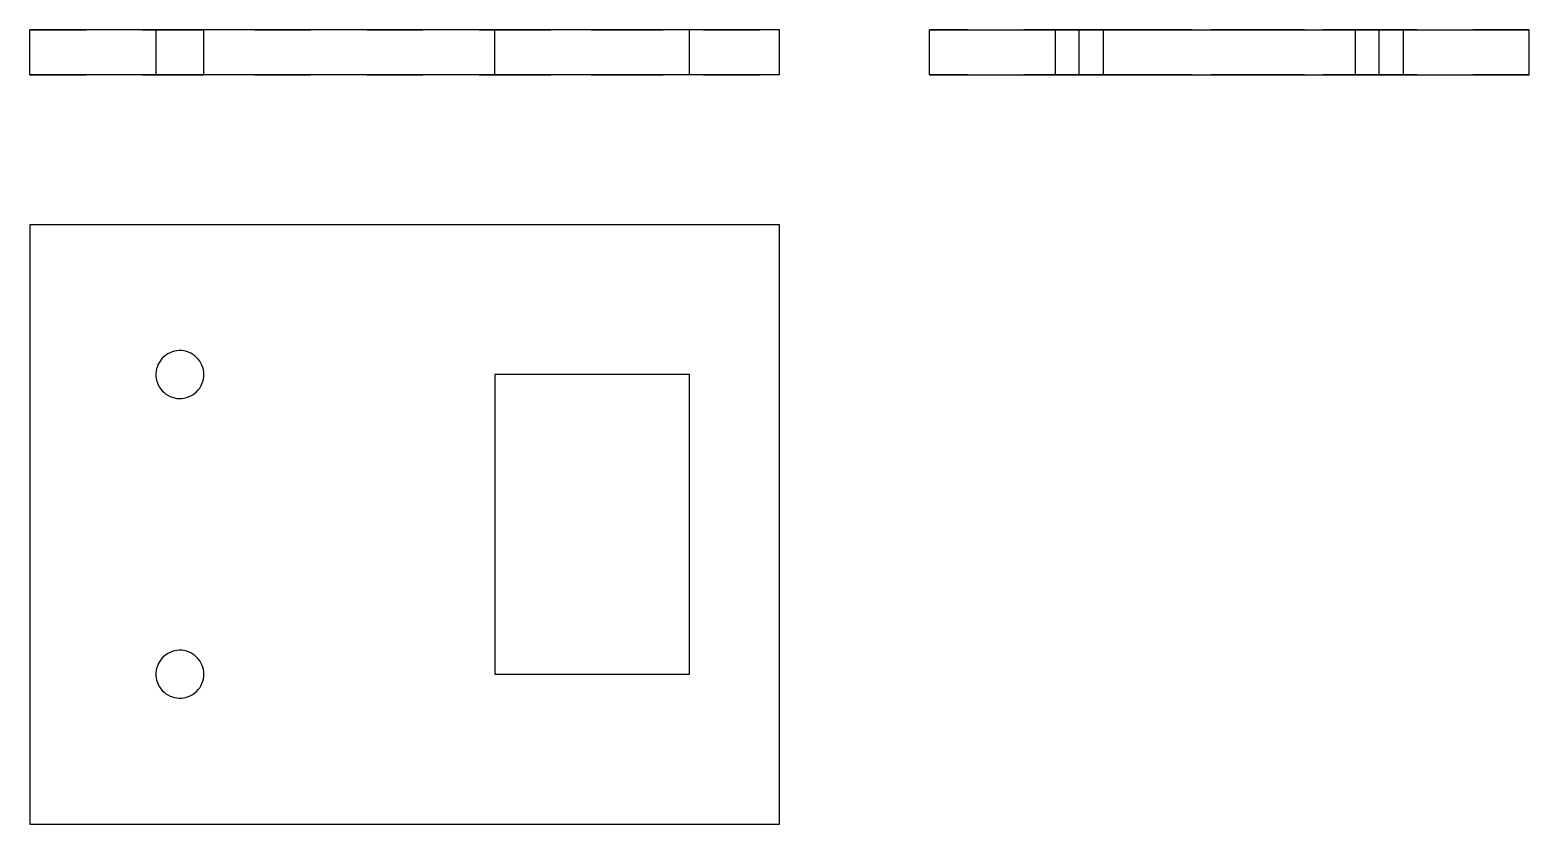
# Model space of a CAD drawing. Extents: x 0 to 2.67, y 0 to 1.42.
import ezdxf

# ---------------------------------------------------------------- set-up
doc = ezdxf.new("R2010")
doc.units = 0
doc.linetypes.add('HIDDEN', pattern=[0.066762, 0.04453, -0.022232])
for name, color, linetype in [('FRONT', 7, 'CONTINUOUS'), ('FRONT_HID', 7, 'HIDDEN'), ('LEFT', 7, 'CONTINUOUS'), ('LEFT_HID', 7, 'HIDDEN'), ('TOP', 7, 'CONTINUOUS')]:
    doc.layers.add(name, color=color, linetype=linetype)

msp = doc.modelspace()

# ---------------------------------------------------------------- linework, layer by layer
at = {"layer": 'FRONT'}
for p, q in [((0.267049, 1.415357), (0, 1.415357)), ((0, 1.335243), (0, 1.415357)), ((1.335243, 1.415357), (0.267049, 1.415357)), ((1.335243, 1.335243), (1.335243, 1.415357)), ((0.267049, 1.335243), (0, 1.335243)), ((1.335243, 1.335243), (0.267049, 1.335243))]:
    msp.add_line(p, q, dxfattribs=at)
at = {"layer": 'FRONT_HID', "linetype": 'HIDDEN'}
for p, q in [((0, 1.415357), (1.335243, 1.415357)), ((0.309776, 1.415357), (0.224321, 1.415357)), ((0.224321, 1.415357), (0.309776, 1.415357)), ((0.309776, 1.415357), (0.224321, 1.415357)), ((0.224321, 1.415357), (0.309776, 1.415357)), ((0.224321, 1.415357), (0.224321, 1.335243)), ((0.224321, 1.415357), (0.224321, 1.335243)), ((0.309776, 1.335243), (0.309776, 1.415357)), ((0.309776, 1.335243), (0.309776, 1.415357)), ((0.82785, 1.335243), (0.82785, 1.415357)), ((0.82785, 1.415357), (1.175014, 1.415357)), ((1.175014, 1.415357), (0.82785, 1.415357)), ((0.82785, 1.335243), (0.82785, 1.415357)), ((1.175014, 1.335243), (1.175014, 1.415357)), ((1.175014, 1.335243), (1.175014, 1.415357)), ((0, 1.335243), (1.335243, 1.335243)), ((0.309776, 1.335243), (0.224321, 1.335243)), ((0.224321, 1.335243), (0.309776, 1.335243)), ((0.309776, 1.335243), (0.224321, 1.335243)), ((0.224321, 1.335243), (0.309776, 1.335243)), ((0.82785, 1.335243), (1.175014, 1.335243)), ((1.175014, 1.335243), (0.82785, 1.335243))]:
    msp.add_line(p, q, dxfattribs=at)
at = {"layer": 'LEFT'}
for p, q in [((1.602291, 1.335243), (1.602291, 1.415357)), ((1.602291, 1.415357), (1.86934, 1.415357)), ((1.86934, 1.415357), (2.670485, 1.415357)), ((2.670485, 1.335243), (2.670485, 1.415357)), ((1.602291, 1.335243), (1.86934, 1.335243)), ((1.86934, 1.335243), (2.670485, 1.335243))]:
    msp.add_line(p, q, dxfattribs=at)
at = {"layer": 'LEFT_HID', "linetype": 'HIDDEN'}
for p, q in [((2.670485, 1.415357), (1.602291, 1.415357)), ((1.86934, 1.415357), (1.826612, 1.415357)), ((1.826612, 1.415357), (1.912068, 1.415357)), ((1.826612, 1.415357), (1.826612, 1.335243)), ((1.912068, 1.415357), (1.86934, 1.415357)), ((2.403437, 1.415357), (1.86934, 1.415357)), ((1.86934, 1.335243), (1.86934, 1.415357)), ((1.86934, 1.335243), (1.86934, 1.415357)), ((1.86934, 1.415357), (2.403437, 1.415357)), ((1.912068, 1.415357), (1.912068, 1.335243)), ((2.403437, 1.415357), (2.360709, 1.415357)), ((2.360709, 1.415357), (2.446165, 1.415357)), ((2.360709, 1.415357), (2.360709, 1.335243)), ((2.446165, 1.415357), (2.403437, 1.415357)), ((2.403437, 1.335243), (2.403437, 1.415357)), ((2.403437, 1.335243), (2.403437, 1.415357)), ((2.446165, 1.415357), (2.446165, 1.335243)), ((2.670485, 1.335243), (1.602291, 1.335243)), ((1.86934, 1.335243), (1.826612, 1.335243)), ((1.826612, 1.335243), (1.912068, 1.335243)), ((1.912068, 1.335243), (1.86934, 1.335243)), ((2.403437, 1.335243), (1.86934, 1.335243)), ((1.86934, 1.335243), (2.403437, 1.335243)), ((2.403437, 1.335243), (2.360709, 1.335243)), ((2.360709, 1.335243), (2.446165, 1.335243)), ((2.446165, 1.335243), (2.403437, 1.335243))]:
    msp.add_line(p, q, dxfattribs=at)
at = {"layer": 'TOP'}
for p, q in [((0.267049, 1.068194), (0, 1.068194)), ((0, 1.068194), (0, 0.801146)), ((1.335243, 1.068194), (0.267049, 1.068194)), ((1.335243, 0), (1.335243, 1.068194)), ((0.235727, 0.830208), (0.232989, 0.826945)), ((0.238776, 0.833182), (0.235727, 0.830208)), ((0.242106, 0.835838), (0.238776, 0.833182)), ((0.245685, 0.838149), (0.242106, 0.835838)), ((0.249475, 0.840092), (0.245685, 0.838149)), ((0.25344, 0.841648), (0.249475, 0.840092)), ((0.257541, 0.842802), (0.25344, 0.841648)), ((0.261736, 0.843542), (0.257541, 0.842802)), ((0.265983, 0.84386), (0.261736, 0.843542)), ((0.270242, 0.843754), (0.265983, 0.84386)), ((0.274468, 0.843224), (0.270242, 0.843754)), ((0.278621, 0.842276), (0.274468, 0.843224)), ((0.282659, 0.84092), (0.278621, 0.842276)), ((0.286541, 0.839168), (0.282659, 0.84092)), ((0.29023, 0.837038), (0.286541, 0.839168)), ((0.293689, 0.834552), (0.29023, 0.837038)), ((0.296883, 0.831733), (0.293689, 0.834552)), ((0.29978, 0.82861), (0.296883, 0.831733)), ((0.302352, 0.825215), (0.29978, 0.82861)), ((0, 0.801146), (0, 0)), ((0.224798, 0.807514), (0.224374, 0.803275)), ((0.224374, 0.803275), (0.224374, 0.799016)), ((0.225642, 0.811689), (0.224798, 0.807514)), ((0.226898, 0.815759), (0.225642, 0.811689)), ((0.228552, 0.819685), (0.226898, 0.815759)), ((0.230589, 0.823425), (0.228552, 0.819685)), ((0.232989, 0.826945), (0.230589, 0.823425)), ((0.304573, 0.82158), (0.302352, 0.825215)), ((0.306421, 0.817743), (0.304573, 0.82158)), ((0.307878, 0.81374), (0.306421, 0.817743)), ((0.308929, 0.809612), (0.307878, 0.81374)), ((0.309564, 0.8054), (0.308929, 0.809612)), ((0.309776, 0.801146), (0.309564, 0.8054)), ((0.309564, 0.796891), (0.309776, 0.801146)), ((1.175014, 0.801146), (0.82785, 0.801146)), ((0.82785, 0.801146), (0.82785, 0.267049)), ((1.175014, 0.267049), (1.175014, 0.801146)), ((0.224374, 0.799016), (0.224798, 0.794777)), ((0.224798, 0.794777), (0.225642, 0.790602)), ((0.225642, 0.790602), (0.226898, 0.786532)), ((0.226898, 0.786532), (0.228552, 0.782607)), ((0.228552, 0.782607), (0.230589, 0.778866)), ((0.230589, 0.778866), (0.232989, 0.775346)), ((0.232989, 0.775346), (0.235727, 0.772083)), ((0.29978, 0.773681), (0.302352, 0.777076)), ((0.302352, 0.777076), (0.304573, 0.780711)), ((0.304573, 0.780711), (0.306421, 0.784549)), ((0.306421, 0.784549), (0.307878, 0.788551)), ((0.307878, 0.788551), (0.308929, 0.792679)), ((0.308929, 0.792679), (0.309564, 0.796891)), ((0.235727, 0.772083), (0.238776, 0.769109)), ((0.238776, 0.769109), (0.242106, 0.766453)), ((0.242106, 0.766453), (0.245685, 0.764142)), ((0.245685, 0.764142), (0.249475, 0.762199)), ((0.249475, 0.762199), (0.25344, 0.760643)), ((0.25344, 0.760643), (0.257541, 0.759489)), ((0.257541, 0.759489), (0.261736, 0.758749)), ((0.261736, 0.758749), (0.265983, 0.758431)), ((0.265983, 0.758431), (0.270242, 0.758537)), ((0.270242, 0.758537), (0.274468, 0.759067)), ((0.274468, 0.759067), (0.278621, 0.760015)), ((0.278621, 0.760015), (0.282659, 0.761371)), ((0.282659, 0.761371), (0.286541, 0.763123)), ((0.286541, 0.763123), (0.29023, 0.765253)), ((0.29023, 0.765253), (0.293689, 0.76774)), ((0.293689, 0.76774), (0.296883, 0.770558)), ((0.296883, 0.770558), (0.29978, 0.773681)), ((0.235727, 0.296111), (0.232989, 0.292848)), ((0.238776, 0.299085), (0.235727, 0.296111)), ((0.242106, 0.301741), (0.238776, 0.299085)), ((0.245685, 0.304052), (0.242106, 0.301741)), ((0.249475, 0.305995), (0.245685, 0.304052)), ((0.25344, 0.307551), (0.249475, 0.305995)), ((0.257541, 0.308705), (0.25344, 0.307551)), ((0.261736, 0.309445), (0.257541, 0.308705)), ((0.265983, 0.309763), (0.261736, 0.309445)), ((0.270242, 0.309657), (0.265983, 0.309763)), ((0.274468, 0.309127), (0.270242, 0.309657)), ((0.278621, 0.308179), (0.274468, 0.309127)), ((0.282659, 0.306823), (0.278621, 0.308179)), ((0.286541, 0.305071), (0.282659, 0.306823)), ((0.29023, 0.302941), (0.286541, 0.305071)), ((0.293689, 0.300454), (0.29023, 0.302941)), ((0.296883, 0.297636), (0.293689, 0.300454)), ((0.29978, 0.294513), (0.296883, 0.297636)), ((0.302352, 0.291118), (0.29978, 0.294513)), ((0.224798, 0.273417), (0.224374, 0.269178)), ((0.224374, 0.269178), (0.224374, 0.264919)), ((0.225642, 0.277592), (0.224798, 0.273417)), ((0.226898, 0.281662), (0.225642, 0.277592)), ((0.228552, 0.285587), (0.226898, 0.281662)), ((0.230589, 0.289328), (0.228552, 0.285587)), ((0.232989, 0.292848), (0.230589, 0.289328)), ((0.304573, 0.287483), (0.302352, 0.291118)), ((0.306421, 0.283645), (0.304573, 0.287483)), ((0.307878, 0.279643), (0.306421, 0.283645)), ((0.308929, 0.275515), (0.307878, 0.279643)), ((0.309564, 0.271303), (0.308929, 0.275515)), ((0.309776, 0.267049), (0.309564, 0.271303)), ((0.309564, 0.262794), (0.309776, 0.267049)), ((0.82785, 0.267049), (1.175014, 0.267049)), ((0.224374, 0.264919), (0.224798, 0.26068)), ((0.224798, 0.26068), (0.225642, 0.256505)), ((0.225642, 0.256505), (0.226898, 0.252435)), ((0.226898, 0.252435), (0.228552, 0.24851)), ((0.228552, 0.24851), (0.230589, 0.244769)), ((0.230589, 0.244769), (0.232989, 0.241249)), ((0.232989, 0.241249), (0.235727, 0.237986)), ((0.29978, 0.239584), (0.302352, 0.242979)), ((0.302352, 0.242979), (0.304573, 0.246614)), ((0.304573, 0.246614), (0.306421, 0.250452)), ((0.306421, 0.250452), (0.307878, 0.254454)), ((0.307878, 0.254454), (0.308929, 0.258582)), ((0.308929, 0.258582), (0.309564, 0.262794)), ((0.235727, 0.237986), (0.238776, 0.235012)), ((0.238776, 0.235012), (0.242106, 0.232356)), ((0.242106, 0.232356), (0.245685, 0.230045)), ((0.245685, 0.230045), (0.249475, 0.228102)), ((0.249475, 0.228102), (0.25344, 0.226546)), ((0.25344, 0.226546), (0.257541, 0.225392)), ((0.257541, 0.225392), (0.261736, 0.224652)), ((0.261736, 0.224652), (0.265983, 0.224334)), ((0.265983, 0.224334), (0.270242, 0.22444)), ((0.270242, 0.22444), (0.274468, 0.22497)), ((0.274468, 0.22497), (0.278621, 0.225918)), ((0.278621, 0.225918), (0.282659, 0.227274)), ((0.282659, 0.227274), (0.286541, 0.229026)), ((0.286541, 0.229026), (0.29023, 0.231156)), ((0.29023, 0.231156), (0.293689, 0.233643)), ((0.293689, 0.233643), (0.296883, 0.236461)), ((0.296883, 0.236461), (0.29978, 0.239584)), ((0, 0), (1.335243, 0))]:
    msp.add_line(p, q, dxfattribs=at)

doc.saveas('drawing.dxf')
